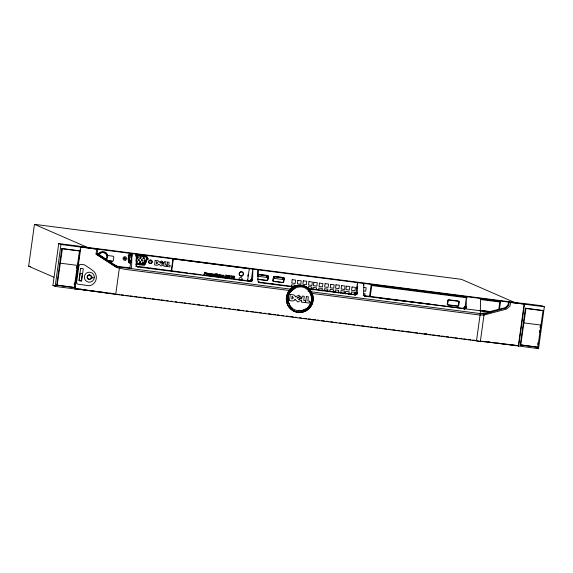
<?xml version="1.0" encoding="UTF-8"?>
<svg xmlns="http://www.w3.org/2000/svg" width="573" height="573" viewBox="0 0 573 573"><rect width="100%" height="100%" fill="white"/><g stroke="black" fill="none" stroke-linecap="round" stroke-linejoin="round"><path stroke-width="0.86" d="M124.133 258.359L124.277 258.803M125.265 258.351L125.15 258.781M286.865 300.675C286.077 294.873 289.537 288.957 294.995 286.822C306.476 285.182 301.613 285.232 294.887 286.772M291.75 309.37C300.818 315.071 286.292 306.448 287.653 303.962C285.97 299.077 287.281 292.022 292.044 288.548L291.6 288.355M292.402 308.424C289.666 306.24 287.209 301.527 287.968 297.366C287.811 300.202 288.813 304.163 290.232 306.218C294.78 312.4 304.478 312.349 309.076 306.154M310.838 294.307C311.519 296.742 311.97 300.589 310.652 303.439C308.453 307.5 308.245 307.364 310.752 303.482C312.994 298.454 310.774 292.144 307.149 289.394C298.877 281.973 283.8 292.345 288.771 303.54M301.434 311.977C305.309 311.275 310.05 308.202 311.698 303.876C314.348 303.246 309.95 285.855 312.743 297.172C314.348 306.999 302.938 315.086 294.615 311.046M312.607 300.553C313.166 295.997 311.332 291.32 307.744 288.434M252.621 279.524L252.836 269.138L251.404 279.295L250.265 280.569L248.689 280.806L250.415 281.436L251.862 280.992L252.621 279.524L251.468 279.022M307.758 288.842L355.396 294.902L356.521 294.472L357.258 293.29L357.502 282.618L355.933 293.906M466.272 307.042C464.803 305.71 464.352 309.126 462.339 308.324L464.689 308.883L466.171 307.601L466.486 296.649L464.918 307.945M488.289 311.948L505.264 307.715L508.065 305.008L508.473 302.064L509.082 302.322L508.666 305.273L505.959 308.016L484.142 314.025L480.296 341.752L476.5 340.835L480.281 313.574L480.597 298.469M273.077 280.462L273.751 281.264L273.264 281.035M273.65 281.221L282.453 282.389A1.017 1.003 -66.5 0 0 283.585 281.508L283.9 278.141M146.538 257.943L146.638 258.752L144.152 264.21L136.367 263.501M146.638 258.752L146.33 257.37L145.513 256.998L135.758 255.744M144.446 264.927L147.318 258.874L146.781 256.632M135.772 264.296L143.314 265.263L144.604 264.998L145.463 263.981L147.562 257.8L146.932 256.704L145.757 256.16L135.694 254.913M53.898 277.21L28.65 266.223L34.459 224.344L461.466 279.338L515.836 303.01M52.924 285.426L58.74 243.554L78.63 246.118L80.857 247.085L75.049 288.964L55.158 286.4L52.924 285.426L55.524 285.762M55.158 286.4L60.967 244.528L58.74 243.554M56.727 285.146L61.805 248.517L78.881 250.716L79.475 250.974L74.225 287.539L56.727 285.146L72.943 287.238M57.157 285.34L62.407 248.775L61.805 248.517M74.161 284.731L74.397 282.983M76.46 268.157L76.696 266.416M75.049 288.964L75.006 286.808M75.328 284.459L75.693 281.844M75.865 280.605L76.23 277.948M76.481 276.179L76.782 273.987M77.026 272.247L77.341 269.976M77.584 268.207L77.992 265.263M78.2 263.781L78.48 261.775M78.816 259.347L79.081 257.413M79.31 255.802L79.676 253.144M79.919 251.375L80.17 249.563M91.451 278.106L93.113 277.926L93.155 277.332L91.637 276.909A2.306 2.299 50.7 0 0 89.667 274.904L89.438 274.36L89.044 274.918M89.667 274.904L89.438 274.36M96.722 249.234L96.049 254.061L116.677 267.519L124.785 269.303L291.356 290.762M117.401 267.734L96.049 254.061L97.217 253.424L97.775 249.384L97.073 249.076M98.821 291.678L74.762 288.584L115.725 294.372L119.506 267.111L293.956 289.58M129.906 267.935L131.897 253.56L131.582 268.665L129.906 267.935L116.233 266.173L114.041 264.726M136.045 256.697L136.403 254.14L136.188 265.141L136.754 266.28L137.935 266.954L250.086 281.415M142.906 263.444L142.297 262.978L142.412 262.276L143.1 262.033L143.529 263.179L142.842 263.422M171.456 271.151A2.858 2.808 -66.5 0 1 171.391 270.041L172.953 258.817L249.276 268.766L247.737 279.832A3.015 2.965 -66.5 0 1 247.357 280.949M171.85 271.323A2.858 2.808 -66.5 0 1 171.785 270.212L173.347 258.989M247.815 276.258L248.052 274.553M257.564 274.087L258.158 269.819L257.943 280.82L259.175 282.446M257.528 276.738L257.771 274.847M266.954 277.468L267.111 275.892L266.954 277.468L258.323 276.336L258.538 274.789L267.168 275.914M268.085 276.365L267.698 279.459A1.017 1.003 -66.5 0 1 266.524 280.326L266.466 280.297A1.017 1.003 -66.5 0 0 267.598 279.416L268.128 276.301M257.793 279.402L257.829 279.416A0.881 0.867 -66.5 0 1 257.614 279.359A0.881 0.867 -66.5 0 0 257.793 279.402L266.538 280.534A1.218 1.196 -66.5 0 0 267.856 279.466L268.279 276.394A0.838 0.824 -66.5 0 0 267.612 275.47L258.43 274.281A0.809 0.795 -66.5 0 0 257.556 274.875M268.314 276.408L267.856 279.466M283.499 277.518L274.36 276.344A0.809 0.795 -66.5 0 0 273.457 277.038L272.984 280.476A0.881 0.867 -66.5 0 0 273.686 281.45L282.425 282.582A1.218 1.196 -66.5 0 0 283.778 281.529L284.172 278.442A0.838 0.824 -66.5 0 0 283.499 277.518L283.47 277.504M273.951 276.616L273.221 280.856M283.055 277.962L274.431 276.831L274.216 278.385L282.84 279.509L282.998 277.934L282.84 279.509M282.453 282.389L282.36 282.346A1.017 1.003 -66.5 0 0 283.492 281.465L284.015 278.428M291.292 286.471L291.528 284.774L294.959 285.218L294.723 286.915M308.009 289.121L308.36 286.579L311.791 287.016L311.554 288.713M312.837 289.974L313.187 287.431L316.618 287.875L316.382 289.566M318.545 290.597L318.903 288.047L322.327 288.491L321.976 291.034M324.203 290.425L324.44 288.728L327.863 289.172L327.505 291.714M329.912 291.048L330.148 289.351L333.572 289.788L333.221 292.337M334.947 292.488L335.305 289.945L338.729 290.382L338.371 292.932M340.663 293.104L341.014 290.561L344.437 291.005L344.087 293.548M345.361 293.849L345.712 291.306L349.143 291.743L348.785 294.293M351.07 294.465L351.428 291.922L354.852 292.366L354.501 294.909M356.943 288.455L357.18 286.758M363.59 285.139L363.826 283.434L363.619 294.429L364.843 296.055M364.715 296.341L365.065 293.799L363.354 293.577M369.578 296.27L371.175 284.767L466.902 297.093M370.201 296.656L371.748 285.526L467.138 297.81M498.746 309.728L499.821 302.021L480.389 299.521M499.47 309.399L500.58 301.434L480.195 298.805M510.543 302.494L510.056 305.982L506.475 309.076L483.999 315.057L480.074 315.064L309.957 293.154M544.35 306.777L524.46 304.22L522.225 303.246L542.115 305.81L544.35 306.777L538.541 348.656L518.329 345.956L524.137 304.077L80.535 246.949L97.775 249.384M518.651 346.092L524.46 304.22M520.298 344.853L525.384 308.217L542.452 310.416L543.054 310.681L537.803 347.238L520.298 344.853L537.803 347.238M520.735 345.039L525.985 308.482L525.384 308.217M537.732 344.437L537.975 342.69M539.429 332.225L539.666 330.478M540.031 327.863L540.275 326.116M130.751 257.091L130.83 256.375L132.062 256.575L131.482 256.117M130.587 261.496L130.665 260.779L131.353 260.536M142.333 262.993L142.448 262.291M143.494 263.165L143.064 262.019M130.157 262.656L129.312 261.789L128.954 255.83L130.436 255.057L132.363 255.35M129.312 261.789L128.939 256.761L129.111 255.895L130.436 255.057M273.572 276.945L272.949 280.462A0.881 0.867 -66.5 0 0 273.722 281.465M355.081 294.916L353.355 294.286C355.367 295.088 355.826 291.671 357.287 293.004M124.169 258.373L124.391 257.993M125.265 258.667L125.05 257.972M150.742 261.825L150.377 262.19M288.126 297.437C288.649 293.226 291.893 289.537 295.317 287.839M136.216 263.437L144.002 264.146L146.165 259.476M139.654 262.814L140.385 262.756L140.643 262.09M140.385 262.756L140.679 262.105L140.235 261.517M289.523 290.941L287.796 293.92L287.001 297.287M307.665 309.341L311.805 303.919M257.743 274.754L258.359 274.488M135.916 260.321L136.395 259.784L136.109 259.103M137.692 258.244L138.136 257.685L137.857 257.012L136.718 257.463L136.968 258.122L137.692 258.244L138.1 257.671M136.245 261.768L136.689 261.216M137.964 259.913L138.408 259.354L139.132 259.476L138.938 260.694L137.964 259.913L138.444 259.376M139.97 258.459L140.693 258.581L141.137 258.022L140.858 257.349L139.719 257.8L140.005 258.473M139.339 260.121L138.208 260.572M141.689 259.626L141.209 260.163L142.183 260.944M144.231 258.366L143.057 258.803L142.813 258.144L143.293 257.599L144.231 258.366L143.945 257.692M144.883 261.267L145.363 260.729L144.425 259.963L143.945 260.5L144.919 261.281M124.241 258.788L125.186 258.803M301.298 310.831L306.978 308.424L309.184 306.204M128.173 255.408L129.183 254.412L132.284 254.476M257.843 274.625L258.287 274.488M273.794 276.616L274.08 276.494M125.079 258.91L124.62 259.01M131.324 257.521L130.716 257.076M124.484 257.9L124.964 257.914M308.152 291.406L480.281 313.574L491.161 312.092L489.908 311.547L479.78 310.545M140.27 261.532L139.533 261.596L139.246 262.248L139.69 262.835M301.19 310.781L298.204 310.845M258.265 274.446L267.949 275.849M274.159 276.494L283.778 277.841M489.908 311.547L479.673 310.559M491.161 312.092L365.631 296.298L363.461 295.453M509.082 302.322L524.137 304.077M480.281 313.574L484.142 314.025M379.734 298.11L430.18 304.177M79.103 246.326L522.705 303.454M60.967 244.528L80.857 247.085M363.611 287.474L366.176 287.804L365.71 291.199L363.998 290.977M62.407 248.775L79.475 250.974M525.985 308.482L543.054 310.681M257.535 279.087L266.56 280.34M112.301 261.216L107.402 260.586L112.301 261.216A0.967 0.945 -66.5 0 0 113.375 260.386L113.798 257.377A1.06 1.046 -66.5 0 0 112.902 256.188L107.767 255.529L107.595 254.849M302.651 285.956L306.075 286.4M297.244 285.39L298.956 285.612M136.03 266.159L187.908 272.977M189.67 273.206L201.123 274.682M202.878 274.904L214.331 276.379M216.093 276.609L218.736 276.952M220.498 277.174L227.545 278.084M229.307 278.313L231.95 278.65M233.712 278.879L245.165 280.355M246.927 280.577L250.344 281.021M294.83 286.751L258.036 281.952L259.963 282.69L293.569 287.016M307.243 288.348L355.009 294.501M463.994 308.539L363.705 295.561M60.229 263.172L77.305 265.371M523.808 322.878L540.876 325.077M28.65 266.223L30.426 266.452M75.786 288.52L77.441 288.735M79.933 289.05L81.595 289.265M100.597 291.908L103.255 292.251M105.031 292.481L106.807 292.71M109.464 293.054L111.241 293.283M407.489 331.438L409.265 331.66M425.23 333.722L427 333.944M488.203 341.83L489.979 342.06M492.637 342.403L494.413 342.633M497.07 342.969L499.735 343.313M501.504 343.542L504.168 343.886M505.945 344.115L518.357 345.712L476.5 340.835L115.725 294.372M74.726 288.821L110.446 293.39M112.222 293.62L114.887 293.963M116.663 294.193L119.327 294.536M121.104 294.766L123.761 295.109M125.537 295.339L128.202 295.675M129.978 295.904L132.642 296.248M134.419 296.477L137.076 296.821M138.852 297.05L141.517 297.394M143.293 297.623L145.957 297.967M147.734 298.196L150.398 298.54M152.174 298.762L154.832 299.106M156.608 299.335L159.273 299.679M161.049 299.908L164.601 300.367M166.378 300.596L168.147 300.825M170.811 301.169L172.588 301.398M175.252 301.735L177.028 301.964M179.693 302.308L182.357 302.651M184.126 302.881L185.903 303.11M188.567 303.454L190.343 303.683M193.008 304.027L194.784 304.256M197.449 304.6L200.106 304.936M201.882 305.165L203.659 305.395M206.323 305.738L208.099 305.968M210.764 306.311L212.54 306.541M215.197 306.884L217.862 307.228M219.638 307.457L221.414 307.687M224.079 308.023L225.855 308.253M228.52 308.596L230.289 308.826M232.953 309.169L235.618 309.513M237.394 309.742L240.058 310.086M241.835 310.315L243.611 310.545M246.268 310.888L248.045 311.11M250.709 311.454L253.373 311.798M255.15 312.027L257.814 312.371M259.59 312.6L261.36 312.829M264.024 313.173L265.8 313.402M268.465 313.746L271.129 314.083M272.906 314.312L275.57 314.656M277.339 314.885L279.115 315.114M281.78 315.458L283.556 315.687M286.221 316.031L288.885 316.375M290.661 316.604L293.319 316.948M295.095 317.17L296.871 317.399M299.536 317.743L301.312 317.972M303.976 318.316L306.641 318.66M308.41 318.889L311.075 319.233M312.851 319.462L315.515 319.806M317.292 320.035L319.068 320.257M321.732 320.601L324.39 320.944M326.166 321.174L328.83 321.517M330.607 321.747L333.271 322.09M335.047 322.32L336.824 322.549M339.481 322.893L342.145 323.236M343.922 323.459L346.586 323.802M348.363 324.031L351.027 324.375M352.803 324.605L354.572 324.834M357.237 325.178L359.901 325.521M361.678 325.751L364.342 326.094M366.118 326.324L368.783 326.66M370.552 326.889L372.328 327.119M374.993 327.462L377.657 327.806M379.433 328.035L382.098 328.379M383.874 328.608L386.531 328.952M388.308 329.181L390.972 329.518M392.749 329.747L395.413 330.091M397.189 330.32L399.854 330.664M401.623 330.893L404.287 331.237M406.064 331.466L408.728 331.81M410.504 332.039L413.169 332.383M414.945 332.605L417.602 332.949M419.379 333.178L422.043 333.522M423.819 333.751L426.484 334.095M428.26 334.324L430.925 334.668M432.694 334.897L435.358 335.241M437.135 335.47L439.799 335.807M441.575 336.036L444.24 336.38M446.016 336.609L448.673 336.953M450.45 337.182L453.114 337.526M454.89 337.755L457.555 338.099M459.331 338.328L461.996 338.664M463.765 338.894L466.429 339.237M468.205 339.467L470.87 339.81M472.646 340.04L475.311 340.383M481.521 341.186L518.329 345.956M116.233 266.173L119.506 267.111M140.199 257.263L140.894 257.363M137.892 257.026L136.754 257.478L137.004 258.137M144.389 259.949L145.327 260.715M141.653 259.605L142.376 259.727L142.627 260.386L141.459 260.822M136.46 262.413L137.183 262.534L137.627 261.983L137.348 261.302L136.209 261.754L136.496 262.427M259.963 282.69L259.426 282.553M301.563 285.855L304.929 286.772L304.492 286.579M508.065 305.008L508.666 305.273M505.264 307.715L505.959 308.016M465.054 306.813L466.243 307.329M465.004 306.942L466.207 307.465M464.954 307.071L466.171 307.601M464.882 307.192L466.114 307.73M464.81 307.321L466.064 307.859M464.724 307.436L465.985 307.98M464.639 307.551L465.913 308.102M464.424 307.751L465.727 308.317M464.18 307.93L465.505 308.51M464.044 308.009L465.383 308.589M463.908 308.081L465.262 308.668M463.621 308.202L464.982 308.797M463.313 308.288L464.689 308.883M462.991 308.331L464.381 308.94M462.662 308.346L464.066 308.954M537.051 348.004L538.541 348.656M363.232 295.317L365.631 296.298M356.069 292.774L357.258 293.29M356.019 292.903L357.223 293.426M355.969 293.032L357.187 293.562M355.897 293.161L357.129 293.698M355.833 293.283L357.079 293.827M355.74 293.397L357 293.949M355.654 293.512L356.929 294.064M355.439 293.72L356.743 294.286M355.196 293.899L356.521 294.472M355.059 293.97L356.399 294.551M354.923 294.049L356.277 294.637M354.637 294.164L356.005 294.758M354.329 294.25L355.704 294.851M354.007 294.3L355.396 294.902M283.477 277.719L283.742 277.855M307.407 288.283L310.229 290.891L311.898 293.856M309.785 290.697L310.229 290.891M283.778 281.529L283.742 281.515A1.218 1.196 -66.5 0 1 282.389 282.568L282.425 282.582M294.551 286.629L294.995 286.822M248.883 268.594L249.276 268.766M258.43 274.281L258.466 274.295A0.809 0.795 -66.5 0 0 257.571 274.99M292.731 289.465L290.525 291.686M311.583 300.453L310.752 303.482M272.662 283.893L274.059 284.502M251.404 279.295L252.593 279.81M251.354 279.423L252.557 279.946M251.303 279.552L252.521 280.082M251.239 279.681L252.471 280.218M251.167 279.803L252.414 280.347M251.074 279.918L252.342 280.469M250.988 280.032L252.263 280.584M250.773 280.24L252.077 280.806M250.53 280.419L251.862 280.992M250.401 280.491L251.733 281.071M250.265 280.569L251.611 281.157M249.971 280.684L251.339 281.279M247.737 279.832L247.343 279.66A3.015 2.965 -66.5 0 1 247.264 280.047M249.663 280.77L251.046 281.372M249.341 280.82L250.73 281.422M249.019 280.827L250.415 281.436M286.966 300.725L287.71 303.991M288.434 303.396L288.878 303.59M171.391 270.041L171.785 270.212M130.429 254.19L128.331 255.479L128.653 262.248M150.907 268.214L152.303 268.823M136.804 266.395L138.208 267.004M129.749 263.473L128.502 262.183L128.087 258.244M135.801 266.03L137.935 266.954M34.459 224.344L88.836 248.016M73.795 287.345L74.225 287.539M267.82 275.749L267.885 275.792M304.829 286.729L307.851 288.477M97.217 253.424L117.845 266.875M97.238 253.595L112.58 263.759M130.551 261.481L131.131 261.94M295.016 299.443L297.874 301.964L301.692 300.008L301.398 302.1L305.223 302.594L305.495 300.653L303.726 300.424L304.292 296.334L302.236 296.069L301.957 298.089L298.877 299.586L298.497 299.264L301.505 297.738L300.338 296.699L297.294 298.196L296.886 297.853L299.958 296.291L298.812 295.174L295.403 296.914A2.672 2.621 -66.5 0 0 293.226 294.816L290.325 294.458L289.48 300.567L292.373 300.94A2.614 2.564 -66.5 0 0 295.002 299.435M283.793 277.919L284.015 278.349M311.096 291.786L312.127 293.62A13.616 13.365 -66.5 0 1 297.824 312.342A13.616 13.365 -66.5 0 1 289.129 290.661L291.349 288.018A13.616 13.365 -66.5 0 1 309.578 289.759M91.472 278.091A2.306 2.299 50.7 0 1 87.511 278.578A2.306 2.299 50.7 0 1 89.066 274.904M98.47 253.681A5.422 5.322 -66.5 0 1 107.631 254.863M99.215 254.262A4.462 4.383 -66.5 0 1 105.382 253.409A4.462 4.383 -66.5 0 1 106.141 259.648M98.936 254.276A4.641 4.555 -66.5 0 1 105.317 253.151A4.641 4.555 -66.5 0 1 106.342 259.605M239.313 280.082A1.59 1.561 -66.5 0 1 239.736 277.776A1.59 1.561 -66.5 0 1 241.964 278.371A1.59 1.561 -66.5 0 1 241.154 280.569M148.736 261.596A1.74 1.705 -66.5 0 0 151.071 263.415A1.74 1.705 -66.5 0 0 151.487 260.436A1.74 1.705 -66.5 0 0 148.736 261.596A1.74 1.705 -66.5 0 1 151.301 260.321A1.74 1.705 -66.5 0 1 151.272 263.243A1.74 1.705 -66.5 0 1 148.665 262.019M229.974 275.878C229.121 277.268 228.956 276.909 229.587 277.841L227.739 277.604L227.832 277.117L229.1 276.05L228.133 275.814L228.298 275.291L229.974 275.878M227.76 275.627C226.937 276.315 227.868 277.812 226.643 277.461C226.815 275.864 227.008 274.417 226.049 277.389L225.318 277.296L225.755 274.933L227.76 275.627M206.359 272.898C206.695 274.266 204.16 273.679 205.528 273.271C205.22 271.559 205.213 275.377 204.103 274.56L204.532 272.196L206.359 272.898M148.121 258.695L148.049 259.204L148.121 258.695M220.082 275.835C220.29 276.917 222.367 277.038 220.125 276.845C220.626 278.786 222.84 276.709 222.274 275.147L220.748 274.983L220.082 275.835M212.526 274.861L213.564 275.248L213.407 275.742C211.874 276.379 211.201 273.93 212.812 273.837A1.54 1.511 -66.5 0 1 213.364 273.944L213.736 274.961L212.526 274.861M223.076 276.222L224.107 276.601L223.957 277.096C222.417 277.74 221.744 275.291 223.355 275.198A1.54 1.511 -66.5 0 1 223.914 275.305L224.287 276.322L223.083 276.172M218.435 275.57C219.079 276.895 219.352 274.009 218.435 275.57M234.565 276.809L234.271 277.934A0.881 0.867 -66.5 0 1 233.748 278.335L232.738 278.134A0.867 0.852 -66.5 0 1 232.466 277.597C231.936 276.129 234.393 275.14 234.565 276.809M206.387 273.973L206.703 274.796L207.956 274.933A0.888 0.874 -66.5 0 0 208.364 274.539C209.124 273.178 206.545 272.533 206.387 273.973M207.791 273.987C207.218 275.599 206.839 272.82 207.791 273.987M233.884 276.788C233.412 279.631 232.76 275.556 233.884 276.788M217.761 275.534L218.098 276.351L219.631 276.558L220.089 274.202L218.048 274.897A1.218 1.196 -66.5 0 0 217.761 275.534M458.93 301.942L458.035 306.032L448.201 304.807A0.745 0.731 -66.5 0 1 447.577 303.976L448.516 300.051L458.386 301.305L458.93 301.942M215.391 274.496L214.56 275.907L213.872 275.821L214.187 274.052L215.391 274.496M215.849 273.658L215.405 276.014L217.317 276.265C217.991 275.176 215.835 276.172 216.322 275.19L217.31 275.312L217.418 274.782L216.436 274.66C217.676 274.152 218.521 273.894 215.849 273.658M78.895 265.879L76.632 282.152A1.819 1.812 50.7 0 0 78.186 284.208L89.302 285.777A8.48 8.459 50.7 0 0 93.728 271.28A101.657 101.4 50.7 0 0 84.453 264.855L80.915 264.361A1.798 1.791 50.7 0 0 78.895 265.879M80.65 268.379L78.945 280.706L81.581 281.078L83.286 268.751L80.65 268.379M80.227 273.364L79.239 280.491L81.33 280.791L82.319 273.658L80.227 273.364M155.183 260.407L154.552 264.941L156.794 265.235A2.006 1.97 -66.5 0 0 158.828 264.132L161.042 266.015L163.985 264.576L163.771 266.13L166.722 266.509L166.922 265.07L165.554 264.891L165.977 261.854L164.387 261.653L164.179 263.15L161.808 264.253L161.514 264.01L163.828 262.885L162.925 262.112L160.261 262.957L162.632 261.804L161.736 260.973L159.115 262.248A2.056 2.02 -66.5 0 0 157.417 260.694L155.183 260.407M156.544 261.997L156.622 263.795A0.91 0.888 -66.5 0 0 156.866 262.04L156.544 261.997M167.624 262.047L167.001 266.524L169.945 266.903L170.145 265.449L168.706 265.263L169.128 262.241L167.624 262.047M231.549 277.869L230.761 277.998L230.79 275.849L231.234 275.634L231.979 275.735L231.549 277.869M292.209 279.638L291.743 283.033L295.167 283.477L295.639 280.082L292.209 279.638M292.08 296.592L291.75 298.948L293.054 298.454A1.261 1.239 -66.5 0 0 293.197 297.394L292.08 296.592M297.845 280.433L297.373 283.828L300.796 284.265L301.269 280.87L297.845 280.433M303.332 280.827L302.859 284.215L306.29 284.659L306.756 281.264L303.332 280.827M306.426 296.585L305.588 302.608L309.391 303.103L309.664 301.14L307.808 300.904L308.374 296.835L306.426 296.585M308.969 281.615L308.496 285.01L311.92 285.447L312.392 282.052L308.969 281.615M313.875 282.296L313.402 285.691L316.826 286.128L317.299 282.74L313.875 282.296M319.505 283.083L319.032 286.479L322.456 286.923L322.928 283.528L319.505 283.083M325.12 283.592L324.647 286.987L328.071 287.431L328.544 284.036L325.12 283.592M330.75 284.387L330.277 287.782L333.708 288.219L334.174 284.824L330.75 284.387M335.986 284.81L335.513 288.205L338.937 288.642L339.409 285.247L335.986 284.81M341.615 285.598L341.143 288.993L344.574 289.437L345.039 286.042L341.615 285.598M346.4 286.171L345.927 289.566L349.351 290.002L349.824 286.607L346.4 286.171M352.03 286.958L351.557 290.353L354.981 290.798L355.453 287.402L352.03 286.958M447.771 300.481L447.284 303.941A1.039 1.024 -66.5 0 0 448.158 305.101L457.777 306.34A0.852 0.831 -66.5 0 0 458.722 305.61L459.217 302.064A0.938 0.924 -66.5 0 0 458.429 301.011L448.695 299.758A0.831 0.817 -66.5 0 0 447.771 300.481M213.163 274.567L212.583 274.546L213.163 274.567M223.706 275.928L223.133 275.907L223.706 275.928M221.515 275.491C221.364 277.217 220.039 275.248 221.515 275.491M209.668 274.216L209.503 274.56L209.367 273.428L208.73 273.35L209.059 275.198L209.689 275.284L210.205 274.274L210.305 275.362L210.957 275.441L211.946 273.758L211.308 273.679L210.785 274.725L210.678 273.6L210.012 273.514L209.668 274.216M94.323 277.619L94.273 276.301A5.014 5.007 50.7 0 0 86.444 273.099A5.014 5.007 50.7 0 0 86.874 281.544A5.014 5.007 50.7 0 0 94.337 277.604M87.447 277.432A1.898 1.898 50.7 0 0 90.477 278.722A1.898 1.898 50.7 0 0 90.068 275.455A1.898 1.898 50.7 0 0 87.447 277.432M304.872 311.468A13.616 13.365 -66.5 0 0 308.109 288.133A13.616 13.365 -66.5 0 0 286.579 297.237A13.616 13.365 -66.5 0 0 304.872 311.468M242.1 275.921A2.192 2.156 -66.5 0 0 242.615 272.161A2.192 2.156 -66.5 0 0 239.149 273.629A2.192 2.156 -66.5 0 0 242.1 275.921M242.035 275.763A2.02 1.984 -66.5 0 0 242.515 272.304A2.02 1.984 -66.5 0 0 239.321 273.65A2.02 1.984 -66.5 0 0 242.035 275.763M125.466 260.135A1.805 1.769 -66.5 0 0 125.895 257.048A1.805 1.769 -66.5 0 0 123.045 258.251A1.805 1.769 -66.5 0 0 125.466 260.135"/></g></svg>
